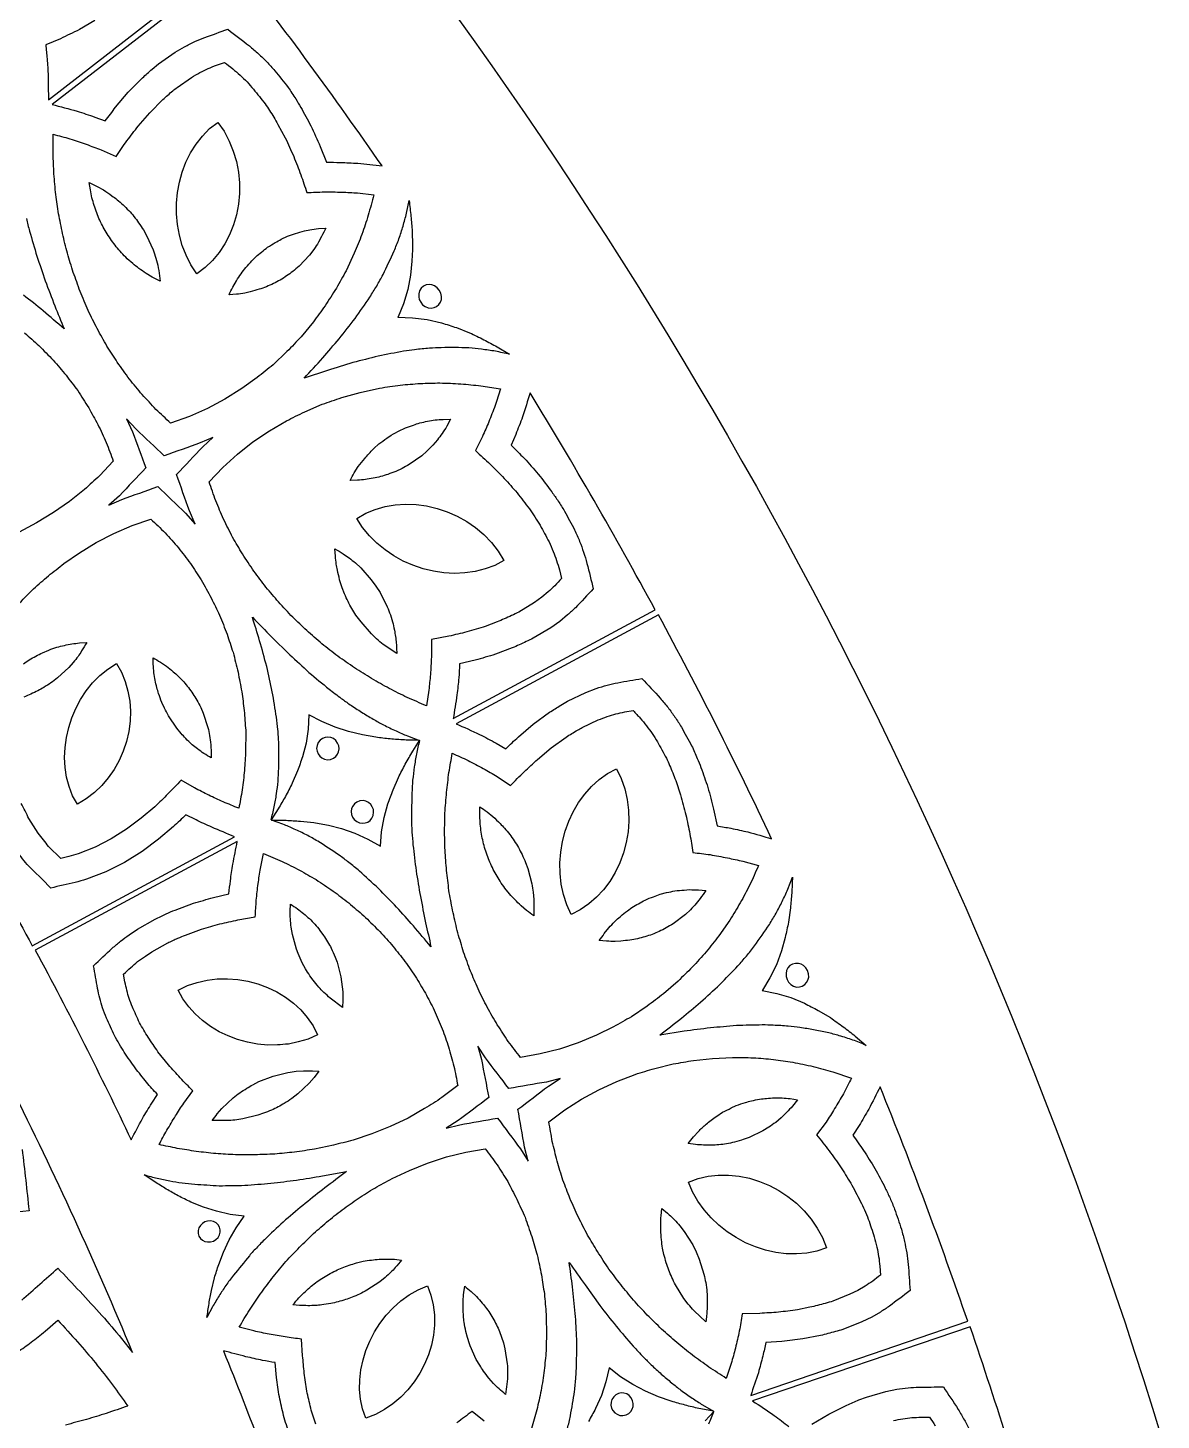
# Model space of a CAD drawing. Extents: x 10 to 990, y 10 to 990.
# Drawn here: x 854.4 to 968.7, y 644.4 to 785 of the extents above; entities that cross this region are included whole.
import ezdxf

# ---------------------------------------------------------------- set-up
doc = ezdxf.new("R2010")
doc.units = 0

msp = doc.modelspace()

# ---------------------------------------------------------------- linework, layer by layer
for points in [[(861.13, 785.74), (859.56, 784.82, -0.003624), (857.65, 783.9), (856.16, 783.28, -0.006727), (856.3, 781.88, -0.005784), (856.42, 780.14, -0.001441), (856.43, 777.72), (856.43, 777.72), (874.71, 791.92, 0.013098)], [(854.21, 765.74, 0.003235), (854.53, 764.47, 0.001129), (855.27, 761.95, 0.000888), (856.12, 759.46, 0.001621), (857.08, 756.93, -0.001279), (858.01, 754.62), (858.01, 754.62, 0.004068), (855.91, 756.42, 0.003593), (853.92, 758.02, 0.004188)], [(854.03, 754.2, -0.001153), (855.48, 752.92, -0.005319), (856.92, 751.44, -0.005422), (858.22, 749.92, -0.000999), (859.39, 748.38, -0.005318), (860.5, 746.64, -0.001061), (861.43, 744.96, -0.001302), (862.28, 743.14, -0.001164), (862.98, 741.25), (861.61, 739.79, -0.004427), (860.07, 738.4), (858.57, 737.19), (856.94, 736.06), (855.23, 735.02), (853.47, 734.09, -0.00328)], [(853.53, 726.96, -0.003739), (854.94, 728.36, -0.004022), (856.43, 729.68, -0.004055), (858, 730.91), (859.58, 732.01), (861.27, 733.04), (863.05, 733.96), (864.88, 734.76), (866.77, 735.41, -0.001311), (868.22, 734.02, -0.001103), (869.55, 732.51, -0.001039), (870.76, 730.93, -0.001043), (871.86, 729.26, -0.004491), (872.86, 727.45, -0.001168), (873.71, 725.71, -0.004458), (874.46, 723.79, -0.001172), (875.07, 721.96, -0.004928), (875.57, 719.95, -0.004478), (875.94, 717.98, -0.001188), (876.2, 716.07, -0.001215), (876.34, 714.09, -0.004659), (876.33, 712.02, -0.005262), (876.22, 710.04, -0.005261), (875.99, 708.08, -0.001052), (875.65, 706.21, -0.002377), (874.08, 706.86, -0.003386), (872.61, 707.53, -0.002275), (871.17, 708.28), (869.82, 709.04, -0.003552), (868.5, 707.66, -0.004682), (867.16, 706.37), (865.81, 705.21), (864.32, 704.09), (862.77, 703.12), (861.14, 702.29), (859.45, 701.62, -0.006589), (858.51, 701.35), (857.69, 701.15), (857.69, 701.15), (856.46, 702.37, 0.001121), (855.39, 703.71), (854.47, 705.17, 0.00111), (853.7, 706.71, 0.001086)], [(853.92, 720.8, -0.010575), (854.5, 721.19, -0.009307), (855.16, 721.57, -0.008306), (855.85, 721.91), (856.49, 722.19, -0.009335), (857.29, 722.46, -0.025184), (858.81, 722.81, -0.008899), (859.58, 722.9), (860.3, 722.95, -0.011444), (859.78, 722.09, -0.013689), (859.43, 721.55, -0.010317), (858.95, 720.94), (858.48, 720.41), (857.35, 719.37, -0.010614), (856.68, 718.86, -0.012356), (855.98, 718.42, -0.010562), (855.37, 718.07, -0.008612), (854.67, 717.74, -0.010428), (853.96, 717.44, -0.013033)], [(853.74, 656.55, 0.001827), (857.39, 659.79, -0.005649), (861.83, 655.02, -0.006061), (863.81, 652.7), (864.93, 651.27), (864.93, 651.27, 0.018607), (852.69, 678.04, -0.005996)], [(853.78, 671.77, -0.004237), (854.48, 665.59, 0.004014), (849.45, 664.92, 0.007907)], [(883.41, 644.03, 0.00111), (882.9, 645.67, 0.001086), (882.51, 647.38, -0.003263), (882.25, 649.19, -0.00206), (882.09, 650.94), (881.99, 652.62, -0.002396), (880.32, 652.84, -0.00332), (878.72, 653.12, -0.00246), (877.16, 653.45), (875.68, 653.83, -0.002996), (876.72, 655.55, -0.002436), (877.81, 657.17, -0.003213), (878.98, 658.74, -0.002916), (880.24, 660.27, -0.003091), (881.59, 661.72, -0.002843), (883.01, 663.11, -0.003537), (884.5, 664.43, -0.003323), (886.07, 665.68, -0.003739), (887.69, 666.82, -0.004022), (889.37, 667.88, -0.004055), (891.12, 668.83), (892.86, 669.66), (894.7, 670.4), (896.61, 671.01), (898.54, 671.5), (900.52, 671.83, -0.001311), (901.71, 670.22, -0.001103), (902.78, 668.52, -0.001039), (903.71, 666.75, -0.001043), (904.53, 664.92, -0.004491), (905.21, 662.97, -0.001168), (905.76, 661.12, -0.004458), (906.18, 659.1, -0.001172), (906.48, 657.2, -0.004928), (906.65, 655.13, -0.004478), (906.69, 653.13, -0.001188), (906.64, 651.21, -0.001215), (906.44, 649.22, -0.004659), (906.1, 647.19, -0.005262), (905.66, 645.25, -0.005261), (905.11, 643.36, -0.001052)], [(908.82, 643.61, 0.005808), (909.11, 644.88, 0.001454), (909.53, 647.35, 0.007169), (909.66, 648.77, 0.00603), (909.73, 650.01, 0.004313), (909.74, 652.62, 0.003675), (909.6, 655.22, 0.004535), (909.32, 657.9, 0.00168), (908.99, 660.37), (908.99, 660.37, 0.00127), (910.58, 658.09), (912.09, 656.01, 0.001518), (913.71, 653.94, 0.001719), (915.43, 651.93, 0.005816), (916.49, 650.81, 0.004963), (917.25, 650.04, 0.004373), (918.28, 649.1, 0.006951), (919.32, 648.22, 0.00627), (920.25, 647.47, 0.005509), (921.39, 646.67, 0.005433), (922.45, 645.98), (923.56, 645.34, -0.003399), (922.08, 645.62, -0.004054), (920.68, 645.96, -0.004482), (919.29, 646.36), (918, 646.81), (916.67, 647.38), (915.39, 648.05), (914.17, 648.82), (913.01, 649.71), (912.68, 648.3), (912.24, 646.93), (911.65, 645.63, -0.006218), (910.93, 644.31)], [(836.61, 644.35, 0.005033), (838.49, 644.77, 0.004428), (840.16, 645.2, 0.005616), (841.98, 645.76, 0.006197), (843.7, 646.36, 0.006927), (845.39, 647.02, 0.00592), (847.05, 647.75, 0.005209), (848.59, 648.49, 0.005753), (850.26, 649.4, 0.007337), (851.8, 650.33, 0.006676), (853.32, 651.32, 0.00561), (854.7, 652.31, 0.005107), (856.1, 653.42), (857.37, 654.53, -0.005934), (859.38, 652.34, -0.006201), (861.18, 650.22, -0.006157), (862.91, 648, -0.001433), (864.45, 645.87, -0.004673), (862.27, 645.13, -0.005235), (860.28, 644.52, -0.00511), (858.15, 643.95, -0.005448)], [(956.99, 629.7, 0.013328), (949.45, 653.87), (927.49, 646.38, -0.004948), (929.67, 644.93, -0.005308), (931.15, 643.79)], [(933.48, 644.04), (935.17, 645.05), (937, 645.96, -0.008292), (938.22, 646.48), (938.98, 646.77), (940.95, 647.34), (942.03, 647.56, -0.006908), (943.19, 647.71, -0.007455), (944.26, 647.78, -0.000749), (946.74, 647.8, -0.001707), (948.25, 645.53, -0.006444), (948.86, 644.46, -0.006987), (949.4, 643.41, -0.007603)], [(900.39, 644.35), (899.18, 645.32, -0.003552), (897.66, 644.18, -0.004682)], [(922.72, 644.36), (923.58, 645.33, 0.004957), (923.05, 644.03, 0.003628)], [(941.7, 644.4, -0.008963), (942.66, 644.59, -0.008119), (943.57, 644.7, -0.008347), (944.48, 644.75), (945.34, 644.75), (945.34, 644.75, -0.006748), (945.92, 643.87, -0.007662)]]:
    msp.add_lwpolyline(points, format="xyb")
for points in [[(890.11, 771.05, 0.013328), (875.14, 791.47), (856.8, 777.26, -0.004948), (859.33, 776.59, -0.005308), (861.11, 775.99), (862.17, 775.6, -0.003786), (863.22, 776.98), (864.5, 778.49), (865.93, 779.95, -0.008292), (866.91, 780.83), (867.53, 781.36), (869.22, 782.53), (870.16, 783.09, -0.006908), (871.21, 783.61, -0.007455), (872.21, 784.03, -0.000749), (874.54, 784.85, -0.001707), (876.71, 783.19, -0.006444), (877.64, 782.38, -0.006987), (878.48, 781.56, -0.007603), (879.28, 780.67, -0.001296), (880.62, 778.99, -0.006752), (881.39, 777.82, -0.006999), (881.9, 776.97, -0.001309), (882.92, 775.1, -0.004398), (883.86, 773.03), (884.49, 771.43, -0.006506), (885.9, 771.41, -0.005615), (887.65, 771.32, -0.001264), (890.11, 771.05)], [(874.2, 781.51, -0.006748), (875.04, 780.86, -0.007662), (875.78, 780.22, -0.009078), (876.48, 779.53, -0.008251), (877.13, 778.8, -0.001046), (878.31, 777.32, -0.010498), (879.18, 775.98, -0.01928), (879.6, 775.25), (880.34, 773.89, -0.004827), (881.19, 772, -0.00459), (881.91, 770.16, -0.001139), (882.52, 768.36, -0.005896), (884.27, 768.44, -0.005692), (886.03, 768.41, -0.005724), (887.64, 768.33), (889.26, 768.14, -0.005399), (888.71, 766.08, -0.005339), (888.07, 764.15, -0.004521), (887.3, 762.25), (886.48, 760.48, -0.001012), (885.49, 758.71, -0.004571), (884.35, 756.94, -0.004588), (883.17, 755.32), (881.94, 753.82, -0.004052), (880.51, 752.31), (879.12, 750.99, -0.004136), (877.5, 749.69), (875.95, 748.58), (874.25, 747.52), (872.5, 746.58), (870.66, 745.77), (868.77, 745.09, 0.001163), (867.28, 746.48, 0.001288), (865.9, 747.97, 0.001078), (864.61, 749.53, -0.002428), (863.39, 751.24, 0.001017), (862.34, 752.87, 0.001059), (861.35, 754.63, 0.001246), (860.45, 756.45, -0.002627), (859.64, 758.39, -0.002704), (858.95, 760.3, -0.003038), (858.35, 762.24, -0.002631), (857.86, 764.23, -0.002697), (857.47, 766.23, 0.001253), (857.18, 768.16, -0.002059), (856.99, 770.26, -0.002966), (856.91, 772.29, 0.00098), (856.92, 774.25, -0.005425), (858.61, 773.8, -0.005209), (860.26, 773.24, -0.005576), (861.77, 772.67), (863.26, 772.01, -0.003118), (864.36, 773.6, -0.003619), (865.5, 775.07), (866.67, 776.43), (867.98, 777.75, -0.010251), (868.99, 778.64, -0.017147), (869.43, 778.99), (870.88, 779.99, -0.008963), (871.73, 780.48, -0.008119), (872.55, 780.88, -0.008347), (873.4, 781.23), (874.2, 781.51)], [(860.55, 769.38, -0.007149), (861.35, 768.99), (862.01, 768.63, -0.011467), (862.85, 768.05, -0.011545), (863.37, 767.65, -0.010777), (863.97, 767.13, -0.009122), (864.54, 766.56, -0.010429), (865.07, 765.95, -0.010063), (865.54, 765.32, -0.012635), (866.02, 764.59), (866.35, 764.04), (867.01, 762.58, -0.010417), (867.28, 761.75), (867.47, 761.04, -0.012837), (867.64, 759.97), (867.71, 759.43, -0.007892), (866.92, 759.84), (866.29, 760.2, -0.006883), (865.57, 760.71, -0.00865), (864.94, 761.2), (864.39, 761.68, -0.006775), (863.8, 762.3, -0.009251), (863.28, 762.9, -0.00944), (862.81, 763.53, -0.023407), (861.97, 764.87, -0.008108), (861.62, 765.58, -0.010185), (861.31, 766.31, -0.008238), (861.05, 767.07, -0.010225), (860.83, 767.84, -0.006371), (860.67, 768.64), (860.55, 769.38)], [(882.25, 749.64, 0.003736), (884.11, 751.67, 0.003279), (885.77, 753.61, 0.003993), (887.38, 755.67, 0.003622), (888.87, 757.82, 0.005429), (889.56, 758.93, 0.006824), (890.2, 760.09, 0.004458), (891.32, 762.47, 0.007232), (891.81, 763.7, 0.005343), (892.22, 764.98, 0.00686), (892.57, 766.29), (892.83, 767.57, -0.003916), (893.02, 765.97, -0.004838), (893.14, 764.46), (893.18, 763.02, -0.006482), (893.11, 761.44), (892.96, 760.03), (892.69, 758.58), (892.26, 757.15), (891.72, 755.82), (891.71, 755.81), (891.71, 755.78), (893.19, 755.73), (894.66, 755.55), (896.11, 755.21, -0.005993), (897.61, 754.73), (898.94, 754.21, -0.004539), (900.38, 753.51, -0.005183), (901.72, 752.79), (902.97, 752.04, 0.00704), (901.54, 752.35, 0.007037), (900.13, 752.55, 0.007346), (898.87, 752.68, 0.006828), (897.45, 752.73, 0.008319), (896.08, 752.71, 0.006422), (894.89, 752.66, 0.007886), (893.39, 752.5, 0.006685), (892.28, 752.35, 0.004213), (889.71, 751.85, 0.003002), (887.17, 751.2, 0.003605), (884.59, 750.42), (882.25, 749.64)], [(884.42, 764.79, -0.009697), (884, 763.93), (883.69, 763.35, -0.010466), (883.22, 762.63), (882.79, 762.06), (881.73, 760.94, -0.007965), (881.09, 760.41, -0.010934), (880.47, 759.95, -0.010853), (879.82, 759.54, -0.009485), (879.14, 759.18, -0.011478), (878.43, 758.86, -0.010216), (877.7, 758.6, -0.012307), (876.81, 758.35), (876.26, 758.22, -0.006912), (875.4, 758.1), (874.66, 758.04, -0.006924), (875.05, 758.82), (875.4, 759.47, -0.008811), (875.88, 760.18, -0.010667), (876.36, 760.8, -0.012969), (876.97, 761.48), (877.35, 761.88, -0.008534), (878.55, 762.84, -0.009798), (879.32, 763.32, -0.012624), (879.93, 763.66), (880.57, 763.95, -0.010084), (881.37, 764.24, -0.013033), (882.26, 764.49), (882.81, 764.62, -0.00791), (883.68, 764.73), (884.42, 764.79)], [(908.21, 729.41, -0.007162), (907.53, 728.68, -0.008583), (906.87, 728.05), (906.22, 727.51), (905.48, 726.98), (903.9, 726.02, -0.009757), (902.44, 725.33, -0.016739), (901.71, 725.04), (900.52, 724.57, -0.004066), (898.66, 724.01, -0.002935), (896.84, 723.58), (895.08, 723.24, -0.005789), (895.08, 721.48, -0.006047), (894.98, 719.72, -0.005944), (894.82, 718.13), (894.57, 716.56, -0.002495), (892.64, 717.4, -0.002814), (890.83, 718.3, -0.002955), (889.05, 719.3, -0.002636), (887.32, 720.39, -0.002794), (885.65, 721.56, -0.002935), (884.04, 722.82, -0.002478), (882.5, 724.15, 0.001086), (881.09, 725.49, -0.002367), (879.65, 727.04, 0.001131), (878.39, 728.52, 0.00127), (877.17, 730.14, -0.002791), (876.01, 731.9, 0.001011), (875.02, 733.57, 0.001049), (874.11, 735.39, 0.001099), (873.32, 737.25, 0.001308), (872.64, 739.17), (874.03, 740.62), (875.51, 741.96), (877.07, 743.19), (878.73, 744.31), (880.45, 745.32, -0.004389), (882.3, 746.24), (884.07, 747, -0.004314), (886.03, 747.67), (887.9, 748.2), (889.86, 748.63, -0.005008), (891.94, 748.93, -0.004978), (893.96, 749.1, -0.001008), (895.94, 749.15, -0.005139), (898.05, 749.06, -0.004987), (900.08, 748.86), (902.04, 748.55, -0.005447), (901.51, 746.86, -0.006071), (900.87, 745.22, -0.006066), (900.24, 743.75), (899.52, 742.32, -0.004158), (901.03, 740.93, -0.005153), (902.44, 739.51, -0.001127), (903.72, 738.07, -0.003793), (904.97, 736.43, -0.006777), (905.53, 735.62, -0.009289), (906.05, 734.78, -0.001068), (906.95, 733.11, -0.006663), (907.38, 732.14, -0.008596), (907.71, 731.23, -0.007647), (908, 730.29), (908.21, 729.41)], [(897.28, 715.26), (917.65, 726.26, 0.013098), (905.04, 748.14, -0.001447), (904.28, 745.72, -0.003824), (903.59, 743.95), (903.12, 742.87, -0.005336), (904.45, 741.54, -0.001286), (905.87, 739.94, -0.003702), (907.23, 738.15, -0.006594), (907.88, 737.22, -0.008119), (908.51, 736.21, -0.001098), (909.53, 734.32, -0.006132), (910.04, 733.15, -0.008407), (910.44, 732.06, -0.005993), (910.78, 730.93, -0.001259), (911.41, 728.36, -0.004169), (909.61, 726.46, -0.007625), (908.82, 725.73), (908.03, 725.07), (907.12, 724.43), (905.35, 723.37, -0.008833), (903.94, 722.71, -0.016802), (903.24, 722.41), (901.54, 721.76, -0.003624), (899.5, 721.16), (897.93, 720.79, -0.006727), (897.84, 719.39, -0.005784), (897.66, 717.66, -0.001441), (897.28, 715.26)], [(862.53, 736.81), (863.84, 737.39, -0.000995), (867.47, 738.68, -0.002096), (870.27, 735.99), (871.23, 734.91), (870.66, 736.23, 0.002095), (869.36, 739.9, 0.000988), (872.02, 742.71), (873.04, 743.65), (871.75, 743.09, 0.001), (868.12, 741.8, 0.002416), (865.28, 744.47), (864.31, 745.51), (864.91, 744.23, -0.002426), (866.26, 740.57, -0.000992), (863.6, 737.77), (862.53, 736.81)], [(897.02, 745.49), (896.64, 744.78, -0.007262), (896.16, 744.04, -0.010314), (895.69, 743.41), (895.24, 742.87, -0.007648), (894.63, 742.27), (894.1, 741.8), (892.84, 740.91, -0.008034), (892.12, 740.52), (891.48, 740.22, -0.008382), (890.7, 739.92, -0.010194), (889.96, 739.7, -0.010528), (889.2, 739.52, -0.009771), (888.42, 739.4, -0.007454), (887.62, 739.33), (886.88, 739.31, -0.006907), (887.3, 740.07), (887.69, 740.7, -0.011351), (888.35, 741.53, -0.01827), (888.77, 742.01, -0.011985), (889.26, 742.52), (889.78, 742.99, -0.011914), (890.57, 743.57), (891.03, 743.89, -0.011546), (891.9, 744.34, -0.01483), (892.47, 744.61, -0.012521), (893.26, 744.9, -0.012113), (893.93, 745.11, -0.011593), (894.69, 745.29, -0.008817), (895.47, 745.41, -0.010251), (896.27, 745.47), (897.02, 745.49)], [(891.58, 721.85), (890.23, 722.75, -0.009523), (889.55, 723.32), (889.02, 723.81), (887.98, 725.02, -0.009569), (887.47, 725.71, -0.008916), (887.05, 726.39, -0.009999), (886.67, 727.08, -0.010998), (886.31, 727.87), (886.07, 728.46, -0.0082), (885.82, 729.29, -0.012802), (885.59, 730.26, -0.014652), (885.48, 730.86, -0.007995), (885.39, 731.66), (885.35, 732.4, -0.010681), (886.17, 731.9, -0.012507), (886.78, 731.49, -0.010531), (887.41, 730.98), (887.95, 730.49), (889.01, 729.29), (889.49, 728.65), (889.91, 727.98), (890.62, 726.56, -0.009389), (890.94, 725.75), (891.16, 725.05, -0.010474), (891.35, 724.2, -0.013066), (891.54, 722.88, -0.03201), (891.57, 722.37), (891.58, 721.85)], [(877.02, 725.5, 0.00127), (878.96, 723.51), (880.8, 721.71, 0.001518), (882.73, 719.93, 0.001719), (884.75, 718.24, 0.005816), (885.99, 717.31, 0.004963), (886.87, 716.67, 0.004373), (888.04, 715.92, 0.006951), (889.21, 715.21, 0.00627), (890.25, 714.63, 0.005509), (891.51, 714.02, 0.005433), (892.66, 713.52), (893.87, 713.07, -0.003399), (892.35, 713.11, -0.004054), (890.91, 713.21, -0.004482), (889.48, 713.38), (888.13, 713.61), (886.73, 713.95), (885.36, 714.4), (884.03, 714.96), (882.73, 715.65), (882.64, 714.2), (882.43, 712.78), (882.07, 711.4, -0.006218), (881.57, 709.98), (881.04, 708.74, -0.004965), (880.35, 707.4, -0.004544), (879.63, 706.17), (878.9, 705.03, 0.006063), (879.23, 706.37, 0.006189), (879.46, 707.67, 0.006796), (879.61, 708.94, 0.005808), (879.68, 710.25, 0.001454), (879.69, 712.75, 0.007169), (879.59, 714.17, 0.00603), (879.45, 715.4, 0.004313), (879.03, 717.98, 0.003675), (878.46, 720.53, 0.004535), (877.75, 723.12, 0.00168), (877.02, 725.5)], [(929.41, 703.14, 0.013328), (918, 725.75), (897.57, 714.75, -0.004948), (899.95, 713.67, -0.005308), (901.61, 712.79), (902.59, 712.23, -0.003786), (903.86, 713.42), (905.36, 714.7), (907.01, 715.9, -0.008292), (908.13, 716.61), (908.83, 717.02), (910.68, 717.91), (911.71, 718.31, -0.006908), (912.83, 718.64, -0.007455), (913.88, 718.89, -0.000749), (916.32, 719.31, -0.001707), (918.18, 717.32, -0.006444), (918.96, 716.37, -0.006987), (919.66, 715.42, -0.007603), (920.31, 714.41, -0.001296), (921.34, 712.53, -0.006752), (921.91, 711.25, -0.006999), (922.28, 710.34, -0.001309), (922.98, 708.32, -0.004398), (923.56, 706.12), (923.92, 704.44, -0.006506), (925.31, 704.19, -0.005615), (927.02, 703.82, -0.001264), (929.41, 703.14)], [(872.86, 711.3, -0.006926), (872.13, 711.75, -0.010114), (871.48, 712.2), (870.95, 712.63, -0.009923), (870.29, 713.26, -0.011977), (869.82, 713.77), (869.38, 714.3), (868.54, 715.55, -0.010967), (868.14, 716.33), (867.87, 716.9, -0.011773), (867.56, 717.8, -0.012329), (867.38, 718.39, -0.009134), (867.21, 719.14, -0.010552), (867.09, 719.9, -0.011043), (867.02, 720.75), (867, 721.4, -0.007447), (867.74, 720.97), (868.34, 720.57, -0.010234), (869.04, 720, -0.010885), (869.56, 719.53, -0.011944), (870.09, 718.98, -0.009267), (870.57, 718.39, -0.011304), (871.02, 717.77, -0.010564), (871.42, 717.13, -0.013191), (871.8, 716.39), (872.05, 715.83), (872.53, 714.38, -0.010593), (872.7, 713.56), (872.8, 712.87, -0.01305), (872.85, 711.82), (872.86, 711.3)], [(915.44, 716.08, -0.006748), (916.16, 715.3, -0.007662), (916.78, 714.54, -0.009078), (917.36, 713.75, -0.008251), (917.88, 712.93, -0.001046), (918.8, 711.27, -0.010498), (919.43, 709.8, -0.01928), (919.73, 709.01), (920.23, 707.56, -0.004827), (920.76, 705.55, -0.00459), (921.17, 703.61, -0.001139), (921.47, 701.74, -0.005896), (923.21, 701.53, -0.005692), (924.95, 701.21, -0.005724), (926.52, 700.86), (928.08, 700.42, -0.005399), (927.21, 698.47, -0.005339), (926.25, 696.67, -0.004521), (925.18, 694.93), (924.08, 693.32, -0.001012), (922.82, 691.73, -0.004571), (921.4, 690.17, -0.004588), (919.97, 688.77), (918.51, 687.49, -0.004052), (916.85, 686.24), (915.26, 685.17, -0.004136), (913.45, 684.15), (911.74, 683.31), (909.89, 682.54), (908, 681.91), (906.06, 681.41), (904.08, 681.05, 0.001163), (902.84, 682.67, 0.001288), (901.73, 684.36, 0.001078), (900.71, 686.12, -0.002428), (899.79, 688, 0.001017), (899.02, 689.78, 0.001059), (898.33, 691.68, 0.001246), (897.75, 693.63, -0.002627), (897.27, 695.67, -0.002704), (896.89, 697.67, -0.003038), (896.63, 699.69, -0.002631), (896.47, 701.72, -0.002697), (896.41, 703.76, 0.001253), (896.44, 705.72, -0.002059), (896.61, 707.82, -0.002966), (896.85, 709.83, 0.00098), (897.19, 711.76, -0.005425), (898.78, 711.04, -0.005209), (900.32, 710.22, -0.005576), (901.72, 709.41), (903.07, 708.51, -0.003118), (904.43, 709.89, -0.003619), (905.79, 711.15), (907.16, 712.31), (908.68, 713.4, -0.010251), (909.82, 714.1, -0.017147), (910.31, 714.38), (911.91, 715.13, -0.008963), (912.82, 715.47, -0.008119), (913.7, 715.73, -0.008347), (914.59, 715.94), (915.44, 716.08)], [(895.04, 692.22, 0.004068), (893.26, 694.34, 0.003593), (891.57, 696.24, 0.004188), (889.73, 698.12, 0.004559), (887.81, 699.88, 0.007049), (886.75, 700.74, 0.007924), (885.77, 701.48, 0.00461), (883.61, 702.89, 0.006644), (882.47, 703.53, 0.008101), (881.25, 704.12, 0.007388), (880.1, 704.61), (878.93, 705.02, -0.004712), (880.43, 705, -0.004571), (881.86, 704.91), (883.21, 704.78, -0.006573), (884.69, 704.5), (886, 704.17), (887.35, 703.71), (888.66, 703.11), (889.93, 702.38), (890.06, 703.83), (890.32, 705.27), (890.7, 706.65, -0.004781), (891.22, 708.07), (891.75, 709.33, -0.003813), (892.45, 710.67, -0.005345), (893.2, 711.97), (893.88, 713.07, 0.004957), (893.57, 711.69, 0.003628), (893.35, 710.38, 0.005063), (893.19, 709.06, 0.004295), (893.11, 707.75, -0.00142), (893.06, 705.21, 0.00338), (893.12, 703.81, 0.003235), (893.22, 702.51, 0.001129), (893.54, 699.9, 0.000888), (893.97, 697.3, 0.001621), (894.5, 694.65, -0.001279), (895.04, 692.22)], [(844.08, 710.95, -0.013094), (854.81, 692.33), (875.21, 703.34, -0.000937), (872.91, 704.3, -0.002796), (871.33, 705.03), (870.31, 705.55, -0.004801), (869.05, 704.36), (867.55, 703.08), (865.88, 701.85), (864.12, 700.75), (862.23, 699.81), (860.27, 699.05, -0.005631), (859.13, 698.72, 0.000825), (856.69, 698.16, 0.002062), (854.29, 700.53, 0.001351), (853.05, 702.1, 0.001077), (851.99, 703.77, 0.001279), (851.12, 705.5, 0.001112), (850.39, 707.3, -0.002624), (849.79, 709.19), (849.4, 710.64, -0.004239), (848.12, 710.65, -0.002406), (846.4, 710.74, 0.00144), (844.08, 710.95)], [(899.97, 706.36, -0.007149), (900.7, 705.85), (901.29, 705.38, -0.011467), (902.02, 704.67, -0.011545), (902.47, 704.19, -0.010777), (902.98, 703.58, -0.009122), (903.44, 702.92, -0.010429), (903.86, 702.24, -0.010063), (904.23, 701.54, -0.012635), (904.58, 700.74), (904.81, 700.14), (905.22, 698.59, -0.010417), (905.36, 697.73), (905.42, 697, -0.012837), (905.42, 695.91), (905.4, 695.37, -0.007892), (904.69, 695.9), (904.13, 696.37, -0.006883), (903.5, 696.99, -0.00865), (902.96, 697.57), (902.5, 698.14, -0.006775), (902.01, 698.84, -0.009251), (901.6, 699.52, -0.00944), (901.23, 700.22, -0.023407), (900.63, 701.68, -0.008108), (900.4, 702.44, -0.010185), (900.22, 703.21, -0.008238), (900.08, 704, -0.010225), (900, 704.79, -0.006371), (899.97, 705.61), (899.97, 706.36)], [(875.49, 702.86), (855.11, 691.89, -0.013282), (864.78, 672.74, -0.001905), (865.93, 674.9, -0.003677), (866.86, 676.44), (867.43, 677.33, -0.003745), (866.34, 678.55, 0.001114), (865.18, 680, 0.001349), (864.09, 681.58, -0.004855), (863.1, 683.27, 0.001333), (862.3, 685.03, -0.007078), (861.91, 686.06, -0.007069), (861.62, 687.05, -0.006348), (861.4, 688.03, 0.001644), (861, 690.31, -0.002175), (862.88, 692.09, -0.007314), (863.72, 692.8, -0.005317), (864.57, 693.44), (865.43, 694.02), (867.22, 695.03, -0.006968), (868.32, 695.55, -0.006765), (869.21, 695.94), (871.06, 696.62, -0.004349), (873.09, 697.21), (874.65, 697.57, -0.004631), (874.8, 698.9, -0.003391), (875.04, 700.56, 0.001505), (875.49, 702.86)], [(864.02, 689.47, -0.006083), (864.74, 690.14, -0.008381), (865.44, 690.73, -0.009702), (866.23, 691.3), (866.87, 691.73), (868.47, 692.62, -0.009505), (869.5, 693.1, -0.0124), (870.27, 693.42), (871.88, 694, -0.004657), (873.74, 694.54, -0.003809), (875.56, 694.94), (877.31, 695.25, -0.003766), (877.41, 696.93, -0.003853), (877.6, 698.61, -0.004019), (877.83, 700.14), (878.13, 701.66, -0.004908), (880.01, 700.85, -0.005088), (881.78, 699.97, -0.001313), (883.45, 699.01, -0.005057), (885.16, 697.86, -0.005342), (886.74, 696.66, -0.00525), (888.26, 695.35, -0.005606), (889.7, 693.95, -0.005024), (891.05, 692.47, -0.001153), (892.26, 690.96, -0.005319), (893.44, 689.26, -0.005422), (894.47, 687.55, -0.000999), (895.37, 685.84, -0.005318), (896.18, 683.94, -0.001061), (896.82, 682.12, -0.001302), (897.36, 680.19, -0.001164), (897.74, 678.22), (896.15, 677.01, -0.004427), (894.4, 675.89), (892.72, 674.94), (890.93, 674.09), (889.07, 673.34), (887.18, 672.72, -0.00328), (885.19, 672.2), (883.3, 671.8, -0.003133), (881.26, 671.5, -0.003097), (879.27, 671.31, -0.003103), (877.28, 671.23, -0.002729), (875.3, 671.24, -0.003329), (873.33, 671.35, -0.002784), (871.36, 671.57, -0.002622), (869.44, 671.88, 0.001228), (867.6, 672.26, -0.003312), (868.39, 673.71, -0.003801), (869.26, 675.15, -0.004162), (870.09, 676.44), (871, 677.69, -0.002248), (869.73, 679, -0.003639), (868.55, 680.32), (867.49, 681.64, 0.001103), (866.5, 683.09, -0.004906), (865.63, 684.57, 0.001158), (864.91, 686.15, -0.009257), (864.59, 687.01, -0.007853), (864.35, 687.84, -0.006145), (864.16, 688.68), (864.02, 689.47)], [(918.12, 683.32, 0.003736), (920.3, 685.02, 0.003279), (922.25, 686.65, 0.003993), (924.18, 688.42, 0.003622), (926.01, 690.3, 0.005429), (926.86, 691.28, 0.006824), (927.69, 692.32, 0.004458), (929.18, 694.49, 0.007232), (929.86, 695.61, 0.005343), (930.48, 696.81, 0.00686), (931.04, 698.04), (931.51, 699.26, -0.003916), (931.44, 697.66, -0.004838), (931.31, 696.15), (931.11, 694.72, -0.006482), (930.78, 693.17), (930.4, 691.81), (929.89, 690.42), (929.23, 689.08), (928.49, 687.85), (928.48, 687.85), (928.46, 687.82), (929.92, 687.53), (931.34, 687.11), (932.72, 686.53, -0.005993), (934.11, 685.81), (935.34, 685.08, -0.004539), (936.64, 684.15, -0.005183), (937.85, 683.22), (938.96, 682.28, 0.00704), (937.6, 682.82, 0.007037), (936.24, 683.25, 0.007346), (935.02, 683.58, 0.006828), (933.63, 683.86, 0.008319), (932.27, 684.07, 0.006422), (931.09, 684.22, 0.007886), (929.58, 684.31, 0.006685), (928.47, 684.34, 0.004213), (925.85, 684.27, 0.003002), (923.24, 684.04, 0.003605), (920.57, 683.7), (918.12, 683.32)], [(922.76, 697.9, -0.009697), (922.21, 697.12), (921.81, 696.6, -0.010466), (921.22, 695.97), (920.71, 695.48), (919.47, 694.55, -0.007965), (918.76, 694.13, -0.010934), (918.07, 693.78, -0.010853), (917.36, 693.48, -0.009485), (916.63, 693.24, -0.011478), (915.88, 693.04, -0.010216), (915.11, 692.9, -0.012307), (914.2, 692.81), (913.63, 692.77, -0.006912), (912.76, 692.79), (912.02, 692.85, -0.006924), (912.53, 693.56), (912.99, 694.14, -0.008811), (913.58, 694.77, -0.010667), (914.15, 695.3, -0.012969), (914.86, 695.87), (915.31, 696.2, -0.008534), (916.64, 696.95, -0.009798), (917.49, 697.29, -0.012624), (918.15, 697.53), (918.82, 697.71, -0.010084), (919.66, 697.87, -0.013033), (920.58, 697.96), (921.14, 698, -0.00791), (922.02, 697.97), (922.76, 697.9)], [(880.86, 696.54, -0.008917), (881.56, 696.07, -0.009991), (882.19, 695.58, -0.010063), (882.77, 695.07, -0.011836), (883.31, 694.52, -0.011927), (883.84, 693.88), (884.21, 693.38, -0.011214), (884.98, 692.08, -0.012497), (885.37, 691.19), (885.57, 690.68), (885.95, 689.21), (886.14, 687.68, -0.010371), (886.15, 686.83), (886.11, 686.11), (884.86, 687.05, -0.009634), (884.24, 687.62, -0.009046), (883.71, 688.17, -0.013189), (883.14, 688.87), (882.81, 689.31, -0.007543), (882.37, 690.02), (882.05, 690.6, -0.01208), (881.64, 691.55), (881.46, 691.99), (881.07, 693.46), (880.93, 694.22, -0.009064), (880.85, 695.04, -0.008391), (880.84, 695.83), (880.86, 696.54)], [(869.54, 687.85), (870.48, 688.31), (871.46, 688.63), (872.46, 688.86), (873.48, 688.98), (874.52, 689.01), (875.55, 688.94), (876.57, 688.76), (877.56, 688.49), (878.54, 688.13), (879.47, 687.69), (880.35, 687.16), (881.15, 686.54), (881.91, 685.85), (882.56, 685.09), (883.14, 684.25), (883.59, 683.34), (882.65, 682.92), (881.65, 682.62), (880.65, 682.41, -0.007354), (879.54, 682.32), (878.59, 682.31), (877.55, 682.4), (876.53, 682.6), (875.53, 682.87), (874.57, 683.23), (873.66, 683.66), (872.78, 684.18), (871.98, 684.79), (871.24, 685.45), (870.59, 686.18), (870, 686.98), (869.54, 687.85)], [(896.56, 673.91), (897.95, 674.27, -0.000995), (901.75, 674.94, -0.002096), (904.06, 671.83), (904.83, 670.6), (904.49, 672, 0.002095), (903.81, 675.83, 0.000988), (906.89, 678.17), (908.06, 678.92), (906.69, 678.58, 0.001), (902.9, 677.91, 0.002416), (900.53, 681.01), (899.75, 682.19), (900.13, 680.84, -0.002426), (900.86, 677.01, -0.000992), (897.77, 674.68), (896.56, 673.91)], [(940.4, 659.09, -0.007162), (939.61, 658.49, -0.008583), (938.85, 657.97), (938.12, 657.54), (937.31, 657.15), (935.6, 656.46, -0.009757), (934.04, 656.02, -0.016739), (933.27, 655.85), (932.02, 655.59, -0.004066), (930.09, 655.34, -0.002935), (928.23, 655.22), (926.44, 655.17, -0.005789), (926.15, 653.43, -0.006047), (925.75, 651.72, -0.005944), (925.34, 650.17), (924.84, 648.66, -0.002495), (923.07, 649.81, -0.002814), (921.43, 651, -0.002955), (919.84, 652.27, -0.002636), (918.31, 653.63, -0.002794), (916.86, 655.06, -0.002935), (915.47, 656.57, -0.002478), (914.18, 658.13, 0.001086), (913, 659.69, -0.002367), (911.84, 661.46, 0.001131), (910.84, 663.13, 0.00127), (909.91, 664.92, -0.002791), (909.06, 666.84, 0.001011), (908.35, 668.66, 0.001049), (907.76, 670.6, 0.001099), (907.28, 672.57, 0.001308), (906.93, 674.57), (908.53, 675.77), (910.21, 676.85), (911.96, 677.8), (913.78, 678.64), (915.64, 679.35, -0.004389), (917.62, 679.95), (919.49, 680.41, -0.004314), (921.53, 680.75), (923.46, 680.97), (925.47, 681.07, -0.005008), (927.57, 681.03, -0.004978), (929.59, 680.86, -0.001008), (931.54, 680.58, -0.005139), (933.61, 680.15, -0.004987), (935.58, 679.61), (937.47, 678.98, -0.005447), (936.66, 677.4, -0.006071), (935.77, 675.89, -0.006066), (934.9, 674.54), (933.95, 673.25, -0.004158), (935.22, 671.64, -0.005153), (936.37, 670.01, -0.001127), (937.39, 668.38, -0.003793), (938.36, 666.55, -0.006777), (938.78, 665.66, -0.009289), (939.16, 664.74, -0.001068), (939.77, 662.95, -0.006663), (940.03, 661.92, -0.008596), (940.21, 660.97, -0.007647), (940.34, 659.99), (940.4, 659.09)], [(872.96, 674.71, -0.009172), (873.48, 675.38), (873.95, 675.91), (875.09, 676.98, -0.010229), (875.75, 677.5, -0.011643), (876.45, 677.95, -0.010333), (877.06, 678.31), (877.68, 678.62), (879.1, 679.17), (880.61, 679.55, -0.009735), (881.45, 679.66), (882.16, 679.72, -0.010506), (883.08, 679.7), (883.73, 679.67), (883.26, 679.04), (882.74, 678.45), (881.6, 677.38), (880.99, 676.91, -0.011416), (880.23, 676.42, -0.010526), (879.62, 676.07, -0.010041), (878.93, 675.74, -0.012536), (878.15, 675.42), (877.57, 675.22), (876.07, 674.85, -0.008639), (875.23, 674.73, -0.011056), (874.46, 674.68, -0.012065), (873.53, 674.69), (872.96, 674.71)], [(927.3, 646.94), (949.2, 654.43, 0.013098), (940.36, 678.09, -0.001447), (939.21, 675.83, -0.003824), (938.24, 674.2), (937.6, 673.21, -0.005336), (938.69, 671.67, -0.001286), (939.83, 669.86, -0.003702), (940.88, 667.87, -0.006594), (941.36, 666.85, -0.008119), (941.82, 665.75, -0.001098), (942.51, 663.72, -0.006132), (942.82, 662.48, -0.008407), (943.04, 661.34, -0.005993), (943.19, 660.17, -0.001259), (943.38, 657.53, -0.004169), (941.3, 655.96, -0.007625), (940.4, 655.36), (939.51, 654.84), (938.51, 654.36), (936.59, 653.6, -0.008833), (935.09, 653.18, -0.016802), (934.35, 653), (932.56, 652.64, -0.003624), (930.45, 652.39), (928.84, 652.29, -0.006727), (928.52, 650.92, -0.005784), (928.07, 649.23, -0.001441), (927.3, 646.94)], [(932.01, 676.79), (931.52, 676.15, -0.007262), (930.92, 675.51, -0.010314), (930.36, 674.96), (929.82, 674.5, -0.007648), (929.12, 674.01), (928.52, 673.64), (927.14, 672.97, -0.008034), (926.36, 672.7), (925.68, 672.5, -0.008382), (924.86, 672.34, -0.010194), (924.09, 672.24, -0.010528), (923.31, 672.2, -0.009771), (922.53, 672.21, -0.007454), (921.73, 672.27), (921, 672.37, -0.006907), (921.54, 673.05), (922.02, 673.6, -0.011351), (922.81, 674.32, -0.01827), (923.3, 674.72, -0.011985), (923.87, 675.14), (924.46, 675.52, -0.011914), (925.33, 675.96), (925.84, 676.2, -0.011546), (926.77, 676.51, -0.01483), (927.38, 676.68, -0.012521), (928.2, 676.84, -0.012113), (928.9, 676.93, -0.011593), (929.68, 676.98, -0.008817), (930.47, 676.97, -0.010251), (931.27, 676.9), (932.01, 676.79)], [(886.53, 669.54, 0.002041), (884.33, 667.9, 0.001577), (882.35, 666.33, 0.001976), (880.37, 664.66, 0.001605), (878.48, 662.9, 0.005455), (877.52, 661.93, 0.005902), (876.71, 661.04, 0.001768), (875.1, 659.07, 0.005025), (874.34, 658.04, 0.004159), (873.65, 656.99, 0.004907), (872.99, 655.88), (872.43, 654.8, -0.002751), (872.64, 656.21, -0.003329), (872.89, 657.54), (873.19, 658.81, -0.004722), (873.62, 660.17), (874.09, 661.4), (874.66, 662.66), (875.37, 663.86), (876.19, 665.03), (874.77, 665.22), (873.41, 665.53), (872.09, 665.95), (870.81, 666.46, -0.003807), (869.52, 667.1, -0.003811), (868.33, 667.77, -0.003587), (867.18, 668.49), (866.11, 669.21, 0.005106), (867.42, 668.86, 0.003181), (868.68, 668.6, 0.00532), (869.92, 668.4, 0.004415), (871.2, 668.26, -0.001308), (873.67, 668.11, -0.001078), (876.24, 668.15, 0.001799), (878.89, 668.36, 0.001295), (881.47, 668.68, 0.002113), (884.1, 669.1), (886.53, 669.54)], [(922.76, 654.37), (921.58, 655.49, -0.009523), (921, 656.15), (920.56, 656.73), (919.72, 658.09, -0.009569), (919.34, 658.86, -0.008916), (919.03, 659.59, -0.009999), (918.77, 660.34, -0.010998), (918.55, 661.18), (918.41, 661.8, -0.0082), (918.29, 662.66, -0.012802), (918.23, 663.65, -0.014652), (918.22, 664.27, -0.007995), (918.26, 665.06), (918.34, 665.81, -0.010681), (919.07, 665.18, -0.012507), (919.61, 664.67, -0.010531), (920.15, 664.07), (920.6, 663.49), (921.45, 662.13), (921.81, 661.43), (922.11, 660.7), (922.58, 659.17, -0.009389), (922.76, 658.33), (922.87, 657.6, -0.010474), (922.92, 656.73, -0.013066), (922.88, 655.4, -0.03201), (922.83, 654.89), (922.76, 654.37)], [(881.11, 656.09, -0.010425), (881.72, 656.79, -0.01065), (882.22, 657.31, -0.008745), (882.8, 657.83, -0.009786), (883.4, 658.32, -0.00857), (884.03, 658.75, -0.010135), (884.69, 659.16, -0.01156), (885.43, 659.53, -0.010575), (886.07, 659.82, -0.009307), (886.79, 660.09, -0.008306), (887.52, 660.31), (888.2, 660.48, -0.009335), (889.03, 660.61, -0.025184), (890.59, 660.71, -0.008899), (891.36, 660.68), (892.08, 660.61, -0.011444), (891.43, 659.84, -0.013689), (890.99, 659.37, -0.010317), (890.42, 658.84), (889.87, 658.4), (888.58, 657.56, -0.010614), (887.84, 657.17, -0.012356), (887.07, 656.85, -0.010562), (886.42, 656.61, -0.008612), (885.67, 656.39, -0.010428), (884.92, 656.22, -0.013033), (884.01, 656.08, -0.012724), (883.38, 656.02, -0.010266), (882.62, 656, -0.011015), (881.77, 656.03), (881.11, 656.09)], [(902.55, 647.05, -0.006926), (901.91, 647.61, -0.010114), (901.34, 648.16), (900.89, 648.68, -0.009923), (900.34, 649.4, -0.011977), (899.96, 649.98), (899.61, 650.58), (898.99, 651.95, -0.010967), (898.72, 652.78), (898.55, 653.39, -0.011773), (898.39, 654.33, -0.012329), (898.32, 654.95, -0.009134), (898.27, 655.71, -0.010552), (898.28, 656.48, -0.011043), (898.35, 657.32), (898.44, 657.97, -0.007447), (899.09, 657.43), (899.62, 656.94, -0.010234), (900.22, 656.26, -0.010885), (900.65, 655.71, -0.011944), (901.08, 655.08, -0.009267), (901.47, 654.42, -0.011304), (901.81, 653.73, -0.010564), (902.09, 653.03, -0.013191), (902.34, 652.24), (902.5, 651.65), (902.74, 650.14, -0.010593), (902.77, 649.31), (902.75, 648.6, -0.01305), (902.63, 647.56), (902.55, 647.05)], [(874.1, 651.44, -0.013094), (881.63, 631.3), (903.56, 638.81, -0.000937), (901.45, 640.13, -0.002796), (900.01, 641.11), (899.09, 641.8, -0.004801), (897.65, 640.83), (895.96, 639.82), (894.11, 638.88), (892.19, 638.09), (890.17, 637.46), (888.12, 637.04, -0.005631), (886.94, 636.9, 0.000825), (884.44, 636.74, 0.002062), (882.47, 639.48, 0.001351), (881.5, 641.23, 0.001077), (880.73, 643.05, 0.001279), (880.16, 644.91, 0.001112), (879.74, 646.8, -0.002624), (879.45, 648.76), (879.31, 650.26, -0.004239), (878.04, 650.48, -0.002406), (876.36, 650.85, 0.00144), (874.1, 651.44)]]:
    msp.add_lwpolyline(points, format="xyb", close=True)
msp.add_lwpolyline([(897.76, 785.96), (899.48, 783.57), (901.18, 781.16), (902.86, 778.75), (904.53, 776.32), (906.19, 773.88), (907.84, 771.43), (909.46, 768.97), (911.08, 766.5), (912.68, 764.02), (914.26, 761.54), (915.84, 759.04), (917.39, 756.53), (918.93, 754.01), (920.46, 751.48), (921.97, 748.94), (923.47, 746.39), (924.95, 743.83), (926.42, 741.26), (927.87, 738.68), (929.31, 736.09), (930.73, 733.49), (932.13, 730.88), (933.53, 728.27), (934.9, 725.64), (936.26, 723.01), (937.61, 720.36), (938.94, 717.71), (940.25, 715.04), (941.55, 712.37), (942.83, 709.69), (944.09, 707), (945.34, 704.3), (946.58, 701.59), (947.8, 698.87), (949, 696.15), (950.19, 693.41), (951.36, 690.67), (952.51, 687.92), (953.65, 685.16), (954.77, 682.39), (955.87, 679.62), (956.96, 676.83), (958.03, 674.04), (959.09, 671.24), (960.13, 668.43), (961.15, 665.61), (962.15, 662.78), (963.14, 659.95), (964.11, 657.11), (965.07, 654.26), (966, 651.4), (966.93, 648.54), (967.83, 645.67), (968.71, 642.79)])
for points in [[(873.52, 775.45), (874.16, 774.55), (874.68, 773.57), (875.09, 772.56), (875.41, 771.51), (875.61, 770.43), (875.71, 769.34), (875.72, 768.26), (875.61, 767.18), (875.42, 766.12), (875.11, 765.1), (874.72, 764.11), (874.24, 763.18), (873.66, 762.31), (873, 761.52), (872.25, 760.79), (871.41, 760.18), (870.81, 761.08), (870.32, 762.04), (869.93, 763.04), (869.65, 764.08), (869.45, 765.14), (869.36, 766.22), (869.37, 767.29), (869.46, 768.36), (869.65, 769.42), (869.93, 770.44), (870.31, 771.44), (870.78, 772.38), (871.33, 773.27), (871.97, 774.07), (872.7, 774.82), (873.52, 775.45)], [(894.76, 756.73), (895.06, 756.7), (895.36, 756.75), (895.61, 756.88), (895.84, 757.07), (895.99, 757.3), (896.09, 757.58), (896.11, 757.89), (896.03, 758.22), (895.88, 758.53), (895.67, 758.76), (895.41, 758.94), (895.13, 759.04), (894.85, 759.08), (894.56, 759.04), (894.29, 758.92), (894.05, 758.72), (893.88, 758.46), (893.8, 758.16), (893.8, 757.85), (893.86, 757.57), (894, 757.29), (894.19, 757.05), (894.44, 756.85), (894.76, 756.73)], [(902.39, 731.23), (901.48, 730.73), (900.5, 730.37), (899.5, 730.11), (898.46, 729.97), (897.42, 729.92), (896.35, 729.97), (895.29, 730.14), (894.25, 730.39), (893.22, 730.74), (892.24, 731.16), (891.29, 731.68), (890.4, 732.3), (889.57, 732.97), (888.82, 733.73), (888.12, 734.56), (887.55, 735.48), (888.45, 736), (889.41, 736.39), (890.4, 736.67), (891.43, 736.84), (892.48, 736.92), (893.55, 736.88), (894.6, 736.73), (895.65, 736.48), (896.68, 736.14), (897.69, 735.7), (898.64, 735.17), (899.53, 734.54), (900.38, 733.84), (901.13, 733.05), (901.82, 732.18), (902.39, 731.23)], [(859.36, 706.62), (858.88, 707.48), (858.53, 708.41), (858.27, 709.36), (858.13, 710.34), (858.06, 711.34), (858.11, 712.35), (858.25, 713.36), (858.48, 714.36), (858.79, 715.34), (859.19, 716.29), (859.68, 717.2), (860.26, 718.06), (860.9, 718.87), (861.62, 719.6), (862.42, 720.26), (863.3, 720.82), (863.8, 719.94), (864.19, 719), (864.46, 718.03), (864.64, 717.03), (864.71, 716.01), (864.67, 714.99), (864.54, 713.97), (864.31, 712.97), (863.99, 711.98), (863.56, 711.04), (863.06, 710.14), (862.48, 709.28), (861.81, 708.5), (861.07, 707.79), (860.25, 707.15), (859.36, 706.62)], [(883.54, 712.56), (883.5, 712.26), (883.54, 711.97), (883.65, 711.71), (883.82, 711.47), (884.04, 711.29), (884.3, 711.17), (884.59, 711.11), (884.91, 711.15), (885.2, 711.26), (885.44, 711.44), (885.62, 711.67), (885.72, 711.92), (885.76, 712.21), (885.73, 712.5), (885.62, 712.79), (885.45, 713.04), (885.2, 713.24), (884.92, 713.35), (884.63, 713.39), (884.36, 713.36), (884.09, 713.25), (883.86, 713.08), (883.67, 712.86), (883.54, 712.56)], [(913.76, 710.21), (914.24, 709.22), (914.59, 708.16), (914.84, 707.1), (914.98, 706.01), (915, 704.92), (914.92, 703.83), (914.75, 702.76), (914.47, 701.71), (914.1, 700.7), (913.63, 699.74), (913.09, 698.83), (912.46, 697.99), (911.74, 697.23), (910.96, 696.56), (910.1, 695.97), (909.17, 695.5), (908.73, 696.48), (908.4, 697.52), (908.18, 698.56), (908.07, 699.63), (908.05, 700.71), (908.14, 701.79), (908.32, 702.85), (908.59, 703.89), (908.96, 704.9), (909.4, 705.86), (909.93, 706.79), (910.56, 707.64), (911.24, 708.42), (912.01, 709.11), (912.85, 709.73), (913.76, 710.21)], [(889.2, 705.5), (889.25, 705.81), (889.23, 706.1), (889.12, 706.37), (888.96, 706.61), (888.73, 706.8), (888.47, 706.92), (888.18, 706.99), (887.87, 706.95), (887.57, 706.84), (887.33, 706.67), (887.15, 706.44), (887.03, 706.18), (887, 705.89), (887.02, 705.6), (887.12, 705.31), (887.3, 705.07), (887.54, 704.87), (887.81, 704.75), (888.1, 704.7), (888.39, 704.73), (888.65, 704.82), (888.89, 704.98), (889.07, 705.2), (889.2, 705.5)], [(931.63, 688.26), (931.93, 688.17), (932.23, 688.18), (932.5, 688.26), (932.75, 688.41), (932.94, 688.61), (933.08, 688.87), (933.15, 689.18), (933.13, 689.51), (933.04, 689.84), (932.86, 690.11), (932.64, 690.33), (932.38, 690.47), (932.11, 690.56), (931.82, 690.56), (931.53, 690.49), (931.26, 690.34), (931.05, 690.1), (930.92, 689.82), (930.87, 689.52), (930.88, 689.23), (930.97, 688.93), (931.13, 688.66), (931.34, 688.43), (931.63, 688.26)], [(934.96, 661.84), (933.98, 661.51), (932.96, 661.31), (931.93, 661.22), (930.87, 661.25), (929.84, 661.37), (928.8, 661.6), (927.78, 661.94), (926.79, 662.36), (925.84, 662.87), (924.94, 663.45), (924.09, 664.12), (923.31, 664.87), (922.6, 665.68), (921.98, 666.55), (921.44, 667.48), (921.02, 668.48), (921.99, 668.85), (923.01, 669.07), (924.03, 669.19), (925.07, 669.18), (926.12, 669.09), (927.17, 668.87), (928.18, 668.55), (929.18, 668.13), (930.13, 667.63), (931.06, 667.03), (931.91, 666.35), (932.68, 665.58), (933.41, 664.75), (934.02, 663.84), (934.56, 662.88), (934.96, 661.84)], [(873.09, 664.49), (872.79, 664.56), (872.49, 664.53), (872.22, 664.45), (871.97, 664.3), (871.78, 664.11), (871.62, 663.87), (871.54, 663.6), (871.54, 663.3), (871.62, 663.02), (871.77, 662.78), (871.98, 662.6), (872.22, 662.49), (872.5, 662.43), (872.79, 662.44), (873.08, 662.52), (873.34, 662.67), (873.56, 662.88), (873.7, 663.14), (873.77, 663.41), (873.78, 663.67), (873.7, 663.92), (873.56, 664.16), (873.36, 664.36), (873.09, 664.49)], [(888.46, 644.65), (888.14, 645.58), (887.94, 646.56), (887.84, 647.53), (887.86, 648.52), (887.97, 649.52), (888.18, 650.52), (888.48, 651.48), (888.87, 652.43), (889.34, 653.35), (889.89, 654.21), (890.52, 655.04), (891.23, 655.79), (892, 656.48), (892.83, 657.08), (893.73, 657.6), (894.69, 658.01), (895.04, 657.06), (895.27, 656.07), (895.38, 655.07), (895.39, 654.05), (895.29, 653.04), (895.08, 652.03), (894.79, 651.05), (894.39, 650.1), (893.91, 649.18), (893.34, 648.32), (892.7, 647.51), (891.98, 646.77), (891.19, 646.1), (890.34, 645.53), (889.43, 645.03), (888.46, 644.65)], [(913.3, 646.54), (913.21, 646.25), (913.2, 645.95), (913.27, 645.67), (913.39, 645.41), (913.58, 645.2), (913.82, 645.04), (914.1, 644.93), (914.41, 644.92), (914.72, 644.98), (914.99, 645.12), (915.2, 645.31), (915.34, 645.54), (915.43, 645.82), (915.44, 646.11), (915.38, 646.41), (915.25, 646.69), (915.04, 646.93), (914.79, 647.09), (914.51, 647.17), (914.24, 647.19), (913.96, 647.12), (913.7, 647), (913.48, 646.8), (913.3, 646.54)]]:
    msp.add_lwpolyline(points, close=True)

doc.saveas('drawing.dxf')
